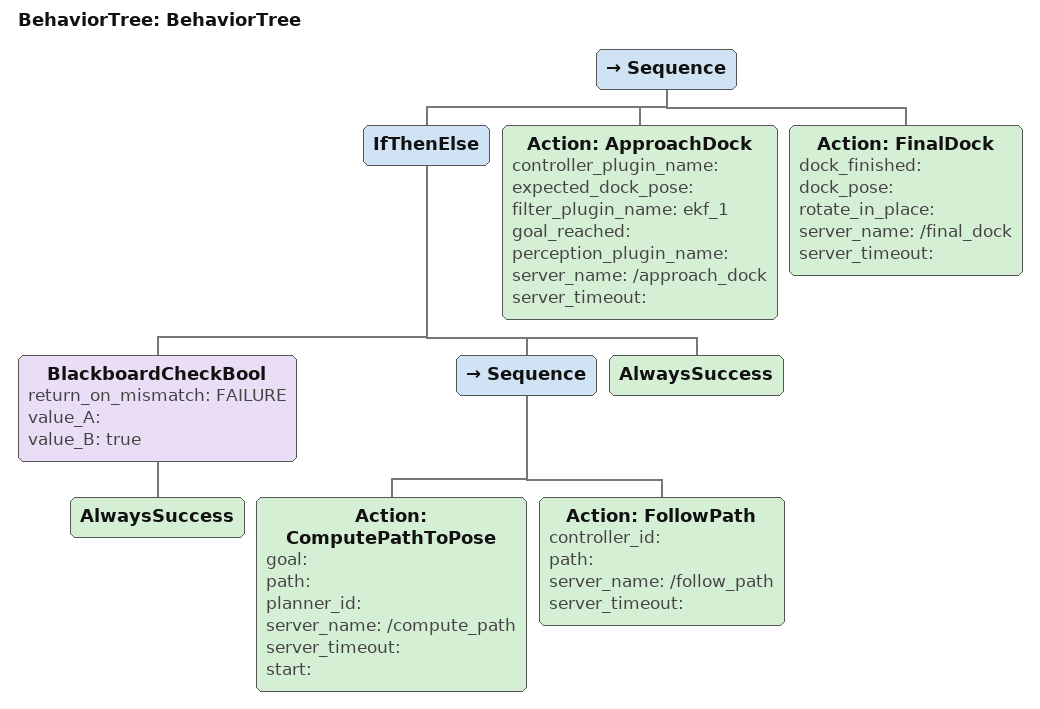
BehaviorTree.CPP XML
<?xml version="1.0"?>
<root main_tree_to_execute="BehaviorTree">
    <BehaviorTree ID="BehaviorTree">
        <Sequence>
            <IfThenElse>
                <BlackboardCheckBool return_on_mismatch="FAILURE" value_A="" value_B="true">
                    <AlwaysSuccess/>
                </BlackboardCheckBool>
                <Sequence>
                    <Action ID="ComputePathToPose" goal="" path="" planner_id="" server_name="/compute_path" server_timeout="" start=""/>
                    <Action ID="FollowPath" controller_id="" path="" server_name="/follow_path" server_timeout=""/>
                </Sequence>
                <AlwaysSuccess/>
            </IfThenElse>
            <Action ID="ApproachDock" controller_plugin_name="" expected_dock_pose="" filter_plugin_name="ekf_1" goal_reached="" perception_plugin_name="" server_name="/approach_dock" server_timeout=""/>
            <Action ID="FinalDock" dock_finished="" dock_pose="" rotate_in_place="" server_name="/final_dock" server_timeout=""/>
        </Sequence>
    </BehaviorTree>
</root>
